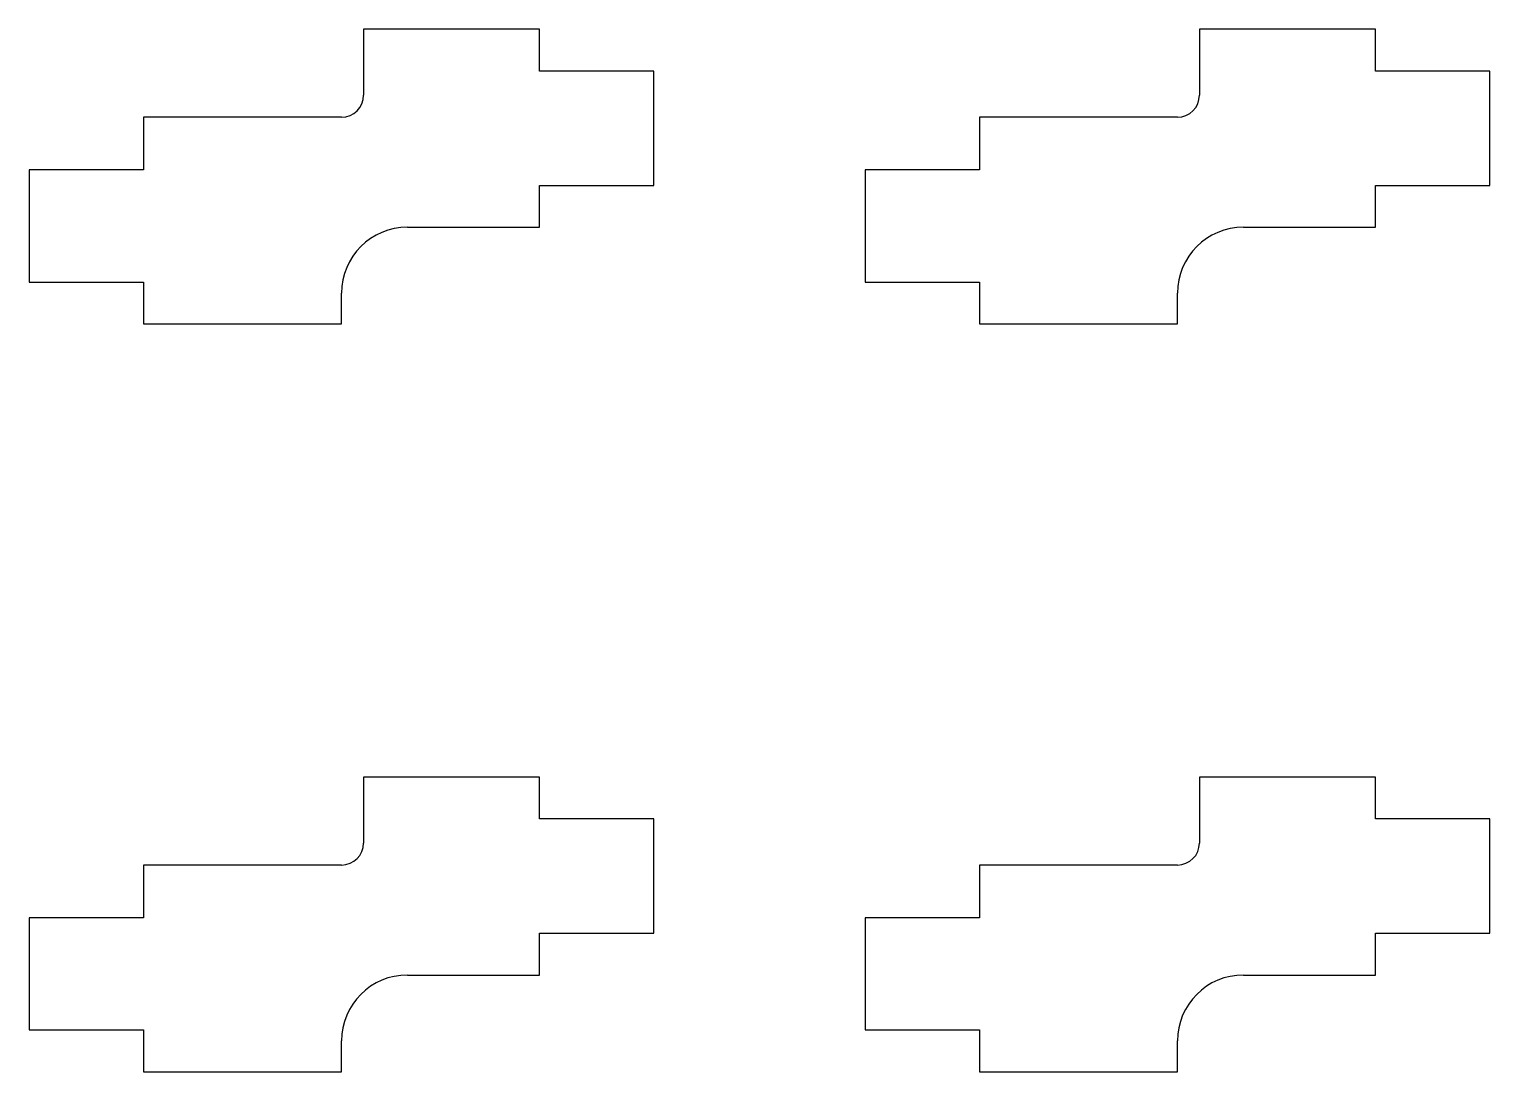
# Model space of a CAD drawing. Header units: millimetres. Extents: x -9.6 to 23.6, y 1.5 to 25.2.
import ezdxf

# ---------------------------------------------------------------- set-up
doc = ezdxf.new("R2010")
doc.units = ezdxf.units.MM

msp = doc.modelspace()

# ---------------------------------------------------------------- linework, layer by layer
at = {"linetype": 'CONTINUOUS'}
for p, q in [((2, 25.2), (-2, 25.2)), ((-2, 25.2), (-2, 23.7)), ((2, 24.25), (2, 25.2)), ((21, 25.2), (17, 25.2)), ((17, 25.2), (17, 23.7)), ((21, 24.25), (21, 25.2)), ((4.6, 24.25), (2, 24.25)), ((4.6, 21.65), (4.6, 24.25)), ((23.6, 24.25), (21, 24.25)), ((23.6, 21.65), (23.6, 24.25)), ((-2.5, 23.2), (-7, 23.2)), ((-7, 23.2), (-7, 22)), ((16.5, 23.2), (12, 23.2)), ((12, 23.2), (12, 22)), ((-7, 22), (-9.6, 22)), ((-9.6, 22), (-9.6, 19.45)), ((12, 22), (9.4, 22)), ((9.4, 22), (9.4, 19.45)), ((2, 20.7), (2, 21.65)), ((2, 21.65), (4.6, 21.65)), ((21, 20.7), (21, 21.65)), ((21, 21.65), (23.6, 21.65)), ((-1, 20.7), (2, 20.7)), ((18, 20.7), (21, 20.7)), ((-9.6, 19.45), (-7, 19.45)), ((-7, 19.45), (-7, 18.5)), ((9.4, 19.45), (12, 19.45)), ((12, 19.45), (12, 18.5)), ((-2.5, 18.5), (-2.5, 19.2)), ((16.5, 18.5), (16.5, 19.2)), ((-7, 18.5), (-2.5, 18.5)), ((12, 18.5), (16.5, 18.5)), ((2, 8.2), (-2, 8.2)), ((-2, 8.2), (-2, 6.7)), ((2, 7.25), (2, 8.2)), ((21, 8.2), (17, 8.2)), ((17, 8.2), (17, 6.7)), ((21, 7.25), (21, 8.2)), ((4.6, 7.25), (2, 7.25)), ((4.6, 4.65), (4.6, 7.25)), ((23.6, 7.25), (21, 7.25)), ((23.6, 4.65), (23.6, 7.25)), ((-2.5, 6.2), (-7, 6.2)), ((-7, 6.2), (-7, 5)), ((16.5, 6.2), (12, 6.2)), ((12, 6.2), (12, 5)), ((-7, 5), (-9.6, 5)), ((-9.6, 5), (-9.6, 2.45)), ((12, 5), (9.4, 5)), ((9.4, 5), (9.4, 2.45)), ((2, 3.7), (2, 4.65)), ((2, 4.65), (4.6, 4.65)), ((21, 3.7), (21, 4.65)), ((21, 4.65), (23.6, 4.65)), ((-1, 3.7), (2, 3.7)), ((18, 3.7), (21, 3.7)), ((-9.6, 2.45), (-7, 2.45)), ((-7, 2.45), (-7, 1.5)), ((9.4, 2.45), (12, 2.45)), ((12, 2.45), (12, 1.5)), ((-2.5, 1.5), (-2.5, 2.2)), ((16.5, 1.5), (16.5, 2.2)), ((-7, 1.5), (-2.5, 1.5)), ((12, 1.5), (16.5, 1.5))]:
    msp.add_line(p, q, dxfattribs=at)
for centre, radius, start, end in [((-2.5, 23.7), 0.5, 270, 360), ((16.5, 23.7), 0.5, 270, 360), ((-1, 19.2), 1.5, 90, 180), ((18, 19.2), 1.5, 90, 180), ((-2.5, 6.7), 0.5, 270, 360), ((16.5, 6.7), 0.5, 270, 360), ((-1, 2.2), 1.5, 90, 180), ((18, 2.2), 1.5, 90, 180)]:
    msp.add_arc(centre, radius, start, end, dxfattribs=at)

doc.saveas('drawing.dxf')
